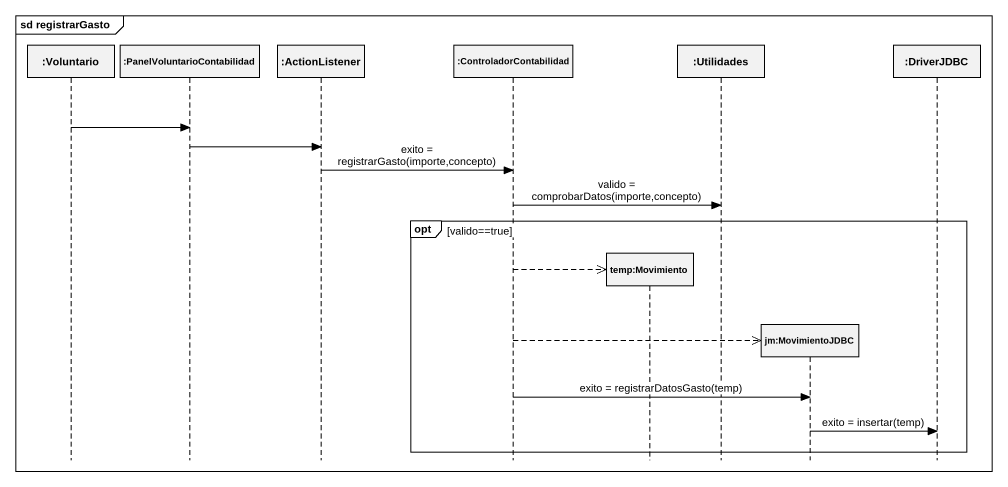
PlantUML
@startuml
mainframe sd registrarGasto
hide footbox
participant ":Voluntario" as Voluntario
participant ":PanelVoluntarioContabilidad" as PanelVoluntarioContabilidad
participant ":ActionListener" as ActionListener
participant ":ControladorContabilidad" as ControladorContabilidad
participant "temp:Movimiento" as temp_Movimiento
participant ":Utilidades" as Utilidades
participant "jm:MovimientoJDBC" as jm_MovimientoJDBC
participant ":DriverJDBC" as DriverJDBC

Voluntario -> PanelVoluntarioContabilidad
PanelVoluntarioContabilidad -> ActionListener
ActionListener -> ControladorContabilidad : exito = registrarGasto(importe,concepto)
ControladorContabilidad -> Utilidades : valido = comprobarDatos(importe,concepto)
opt valido==true
  ControladorContabilidad -->> temp_Movimiento **
  ControladorContabilidad -->> jm_MovimientoJDBC **
  ControladorContabilidad -> jm_MovimientoJDBC : exito = registrarDatosGasto(temp)
  jm_MovimientoJDBC -> DriverJDBC : exito = insertar(temp)
end
@enduml
